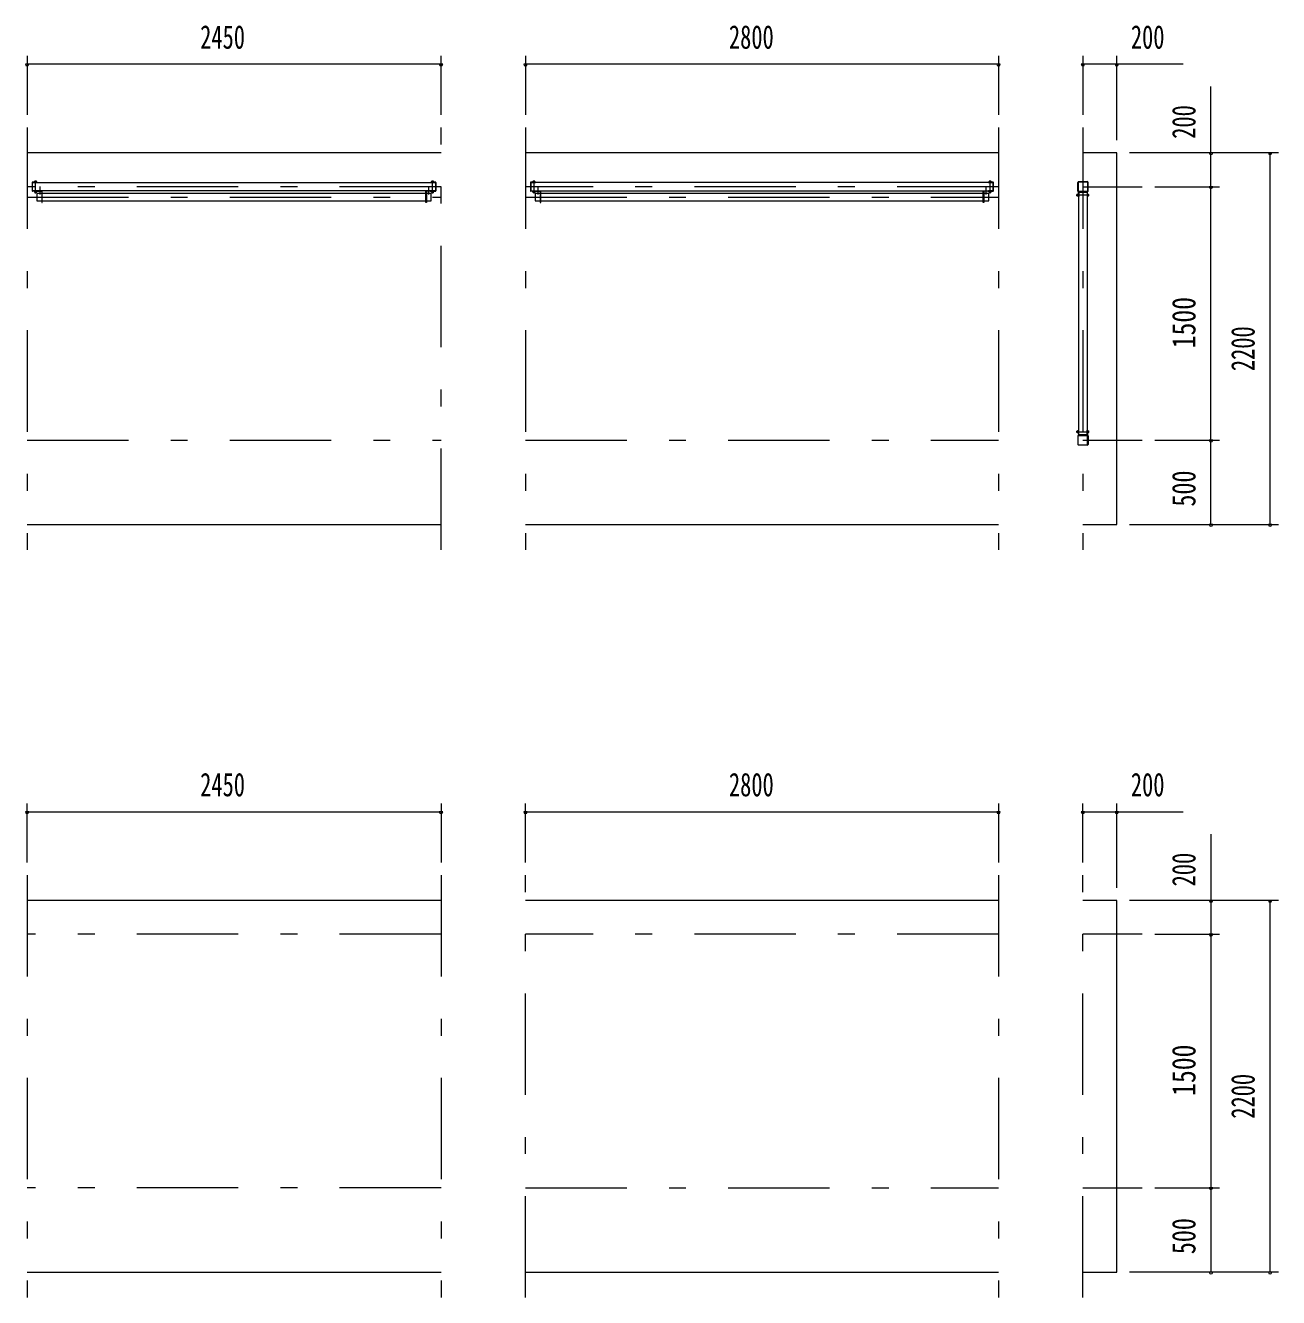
# Model space of a CAD drawing. Units: millimetres, scale not verified. Extents: x -22474 to 22484, y -10500 to 10500.
# Drawn here: x -15918 to -8500, y -7705 to -176 of the extents above; entities that cross this region are included whole.
import ezdxf
from ezdxf.enums import TextEntityAlignment as Align

# ---------------------------------------------------------------- set-up
doc = ezdxf.new("R2010")
doc.units = ezdxf.units.MM
doc.header["$LTSCALE"] = 50
doc.linetypes.add('USER3', pattern=[24, 12, -5, 2, -5])
for name, color, linetype, lineweight in [('0-2_1-0BOLD', 7, 'Continuous', 18), ('0-3_1-2CENTER', 3, 'USER3', 18), ('0-5_1-5DIM', 3, 'Continuous', 18)]:
    doc.layers.add(name, color=color, linetype=linetype, lineweight=lineweight)
doc.styles.add('ＭＳ ゴシック', font='')
doc.styles.get('ＭＳ ゴシック').set_extended_font_data('MS Gothic')

msp = doc.modelspace()

# ---------------------------------------------------------------- linework, layer by layer
at = {"layer": '0-2_1-0BOLD'}
for p, q in [((-13458.19, -930.32), (-15908.19, -930.32)), ((-10158.19, -930.32), (-12958.19, -930.32)), ((-15878.19, -1105.42), (-15878.19, -1155.23)), ((-15849.79, -1103.82), (-15876.59, -1103.82)), ((-15861.08, -1102.23), (-15861.08, -1098.73)), ((-15855.3, -1098.73), (-15855.3, -1102.23)), ((-15848.19, -1105.82), (-15848.19, -1105.43)), ((-13518.19, -1105.82), (-13518.19, -1105.43)), ((-13489.79, -1103.82), (-13516.59, -1103.82)), ((-13516.59, -1105.42), (-13489.79, -1105.42)), ((-13516.59, -1105.42), (-13516.59, -1105.82)), ((-13511.08, -1102.23), (-13511.08, -1098.73)), ((-13505.3, -1098.73), (-13505.3, -1102.23)), ((-13488.19, -1155.23), (-13488.19, -1105.42)), ((-12928.19, -1105.42), (-12928.19, -1155.23)), ((-12899.79, -1103.82), (-12926.59, -1103.82)), ((-12911.08, -1102.23), (-12911.08, -1098.73)), ((-12905.3, -1098.73), (-12905.3, -1102.23)), ((-12898.19, -1105.82), (-12898.19, -1105.43)), ((-10218.2, -1105.82), (-10218.2, -1105.43)), ((-10189.79, -1103.82), (-10216.6, -1103.82)), ((-10216.6, -1105.42), (-10189.79, -1105.42)), ((-10216.6, -1105.42), (-10216.6, -1105.82)), ((-10211.08, -1102.23), (-10211.08, -1098.73)), ((-10205.31, -1098.73), (-10205.31, -1102.23)), ((-10188.19, -1155.23), (-10188.19, -1105.42)), ((-9688.19, -1155.72), (-9688.19, -1104.92)), ((-9685.89, -1104.92), (-9685.89, -1155.73)), ((-9632.79, -1102.62), (-9683.59, -1102.62)), ((-9683.58, -1100.32), (-9632.78, -1100.32)), ((-9630.49, -1104.92), (-9630.49, -1155.73)), ((-9628.18, -1155.73), (-9628.18, -1104.92)), ((-15849.79, -1156.82), (-15876.59, -1156.82)), ((-15861.08, -1162.82), (-15861.08, -1158.33)), ((-15859.69, -1156.83), (-15858.19, -1158.33)), ((-15856.69, -1158.33), (-15858.19, -1156.83)), ((-15855.3, -1158.33), (-15855.3, -1162.82)), ((-15855.19, -1163.33), (-15855.19, -1166.23)), ((-15852.09, -1156.83), (-15852.09, -1158.33)), ((-15848.19, -1154.82), (-15848.19, -1155.23)), ((-13548.19, -1171.43), (-15818.19, -1171.43)), ((-13518.19, -1154.82), (-13518.19, -1155.23)), ((-13516.59, -1156.82), (-13489.79, -1156.82)), ((-13511.19, -1166.23), (-13511.19, -1163.33)), ((-13511.08, -1162.82), (-13511.08, -1158.33)), ((-13509.69, -1158.33), (-13508.19, -1156.83)), ((-13506.69, -1156.83), (-13508.19, -1158.33)), ((-13505.3, -1158.33), (-13505.3, -1162.82)), ((-12899.79, -1156.82), (-12926.59, -1156.82)), ((-12914.29, -1158.33), (-12914.29, -1156.83)), ((-12905.19, -1166.23), (-12911.19, -1166.23)), ((-12911.08, -1162.82), (-12911.08, -1158.33)), ((-12908.19, -1158.33), (-12909.69, -1156.83)), ((-12908.19, -1156.83), (-12906.69, -1158.33)), ((-12905.3, -1158.33), (-12905.3, -1162.82)), ((-12905.19, -1163.33), (-12905.19, -1166.23)), ((-12898.19, -1154.82), (-12898.19, -1155.23)), ((-10248.2, -1171.43), (-12868.19, -1171.43)), ((-10218.2, -1154.82), (-10218.2, -1155.23)), ((-10216.6, -1156.82), (-10189.79, -1156.82)), ((-10211.2, -1166.23), (-10211.2, -1163.33)), ((-10211.08, -1162.82), (-10211.08, -1158.33)), ((-10209.69, -1158.33), (-10208.2, -1156.83)), ((-10206.7, -1156.83), (-10208.2, -1158.33)), ((-10205.31, -1158.33), (-10205.31, -1162.82)), ((-9694.09, -1183.33), (-9691.19, -1183.33)), ((-9686.19, -1177.44), (-9690.69, -1177.44)), ((-9690.69, -1183.21), (-9686.19, -1183.21)), ((-9684.69, -1178.83), (-9686.19, -1180.33)), ((-9686.19, -1181.83), (-9684.69, -1180.33)), ((-9684.69, -1188.73), (-9684.69, -1161.93)), ((-9632.79, -1158.03), (-9683.59, -1158.03)), ((-9683.58, -1160.33), (-9632.78, -1160.33)), ((-9682.69, -1190.33), (-9683.09, -1190.33)), ((-9633.69, -1190.33), (-9633.29, -1190.33)), ((-9631.69, -1188.73), (-9631.69, -1161.93)), ((-9630.09, -1186.58), (-9631.69, -1186.58)), ((-9630.09, -1177.44), (-9626.6, -1177.44)), ((-9626.6, -1183.21), (-9630.09, -1183.21)), ((-15818.19, -1214.12), (-13548.19, -1214.12)), ((-12868.19, -1214.12), (-10248.2, -1214.12)), ((-9691.19, -2577.32), (-9694.09, -2577.32)), ((-9694.09, -2583.32), (-9694.09, -2577.32)), ((-9686.19, -2577.44), (-9690.69, -2577.44)), ((-9690.69, -2583.21), (-9686.19, -2583.21)), ((-9688.19, -2604.92), (-9688.19, -2655.73)), ((-9684.69, -2580.32), (-9686.19, -2578.82)), ((-9686.19, -2580.32), (-9684.69, -2581.82)), ((-9684.69, -2586.42), (-9686.19, -2586.42)), ((-9685.89, -2655.73), (-9685.89, -2604.92)), ((-9684.69, -2571.92), (-9684.69, -2598.72)), ((-9683.59, -2602.62), (-9632.79, -2602.62)), ((-9632.78, -2600.32), (-9683.58, -2600.32)), ((-9682.69, -2570.32), (-9683.09, -2570.32)), ((-9633.69, -2570.32), (-9633.29, -2570.32)), ((-9631.69, -2571.92), (-9631.69, -2598.72)), ((-9630.49, -2655.73), (-9630.49, -2604.92)), ((-9626.6, -2577.44), (-9630.09, -2577.44)), ((-9630.09, -2583.21), (-9626.6, -2583.21)), ((-9628.18, -2604.92), (-9628.18, -2655.73)), ((-9683.59, -2658.03), (-9632.79, -2658.03)), ((-9632.78, -2660.33), (-9683.58, -2660.33)), ((-15908.19, -3130.32), (-13458.19, -3130.32)), ((-12958.19, -3130.32), (-10158.19, -3130.32)), ((-9658.19, -3130.32), (-9458.19, -3130.32)), ((-13458.19, -5355.33), (-15908.19, -5355.33)), ((-10158.19, -5355.33), (-12958.19, -5355.33)), ((-15908.19, -7555.32), (-13458.19, -7555.32)), ((-12958.19, -7555.32), (-10158.19, -7555.32)), ((-9658.19, -7555.32), (-9458.19, -7555.32))]:
    msp.add_line(p, q, dxfattribs=at)
for points in [[(-9458.19, -3130.32), (-9458.19, -930.32), (-9658.19, -930.32)], [(-15876.59, -1155.23), (-15876.59, -1105.42), (-15849.79, -1105.42), (-15849.79, -1105.82)], [(-15864.44, -1103.83), (-15864.44, -1102.23), (-15851.94, -1102.23), (-15851.94, -1103.83)], [(-15852.41, -1102.23), (-15852.41, -1098.73), (-15853.29, -1098.23), (-15863.09, -1098.23), (-15863.96, -1098.73), (-15863.96, -1102.23)], [(-13489.79, -1105.42), (-13489.79, -1155.23), (-13516.59, -1155.23), (-13516.59, -1154.82)], [(-13514.44, -1103.83), (-13514.44, -1102.23), (-13501.94, -1102.23), (-13501.94, -1103.83)], [(-13502.42, -1102.23), (-13502.42, -1098.73), (-13503.29, -1098.23), (-13513.09, -1098.23), (-13513.97, -1098.73), (-13513.97, -1102.23)], [(-12926.59, -1155.23), (-12926.59, -1105.42), (-12899.79, -1105.42), (-12899.79, -1105.82)], [(-12914.44, -1103.83), (-12914.44, -1102.23), (-12901.94, -1102.23), (-12901.94, -1103.83)], [(-12902.42, -1102.23), (-12902.42, -1098.73), (-12903.29, -1098.23), (-12913.09, -1098.23), (-12913.97, -1098.73), (-12913.97, -1102.23)], [(-10189.79, -1105.42), (-10189.79, -1155.23), (-10216.6, -1155.23), (-10216.6, -1154.82)], [(-10214.45, -1103.83), (-10214.45, -1102.23), (-10201.94, -1102.23), (-10201.94, -1103.83)], [(-10202.42, -1102.23), (-10202.42, -1098.73), (-10203.3, -1098.23), (-10213.09, -1098.23), (-10213.97, -1098.73), (-10213.97, -1102.23)], [(-15876.59, -1155.23), (-15849.79, -1155.23), (-15849.79, -1154.82)], [(-15852.09, -1158.33), (-15864.29, -1158.33), (-15864.29, -1156.83)], [(-15863.96, -1158.33), (-15863.96, -1162.82), (-15863.09, -1163.33), (-15853.29, -1163.33), (-15852.41, -1162.82), (-15852.41, -1158.33)], [(-15855.19, -1166.23), (-15861.19, -1166.23), (-15861.19, -1163.33)], [(-15855.19, -1166.23), (-15856.19, -1167.23), (-15860.19, -1167.23), (-15861.19, -1166.23)], [(-15821.39, -1171.43), (-15850.24, -1171.43), (-15850.24, -1214.12), (-15821.39, -1214.12)], [(-15844.99, -1156.82), (-15821.39, -1156.82), (-15821.39, -1224.63), (-15818.19, -1224.63), (-15818.19, -1156.82)], [(-13521.39, -1156.82), (-13544.99, -1156.82), (-13544.99, -1224.63), (-13548.19, -1224.63), (-13548.19, -1156.82)], [(-13544.99, -1214.12), (-13516.14, -1214.12), (-13516.14, -1171.43), (-13544.99, -1171.43)], [(-13502.09, -1156.83), (-13502.09, -1158.33), (-13514.29, -1158.33), (-13514.29, -1156.83)], [(-13513.97, -1158.33), (-13513.97, -1162.82), (-13513.09, -1163.33), (-13503.29, -1163.33), (-13502.42, -1162.82), (-13502.42, -1158.33)], [(-13505.19, -1163.33), (-13505.19, -1166.23), (-13506.19, -1167.23), (-13510.19, -1167.23), (-13511.19, -1166.23), (-13505.19, -1166.23)], [(-12926.59, -1155.23), (-12899.79, -1155.23), (-12899.79, -1154.82)], [(-12914.29, -1158.33), (-12902.09, -1158.33), (-12902.09, -1156.83)], [(-12902.42, -1158.33), (-12902.42, -1162.82), (-12903.29, -1163.33), (-12913.09, -1163.33), (-12913.97, -1162.82), (-12913.97, -1158.33)], [(-12905.19, -1166.23), (-12906.19, -1167.23), (-12910.19, -1167.23), (-12911.19, -1166.23), (-12911.19, -1163.33)], [(-12871.39, -1171.43), (-12900.24, -1171.43), (-12900.24, -1214.12), (-12871.39, -1214.12)], [(-12894.99, -1156.82), (-12871.39, -1156.82), (-12871.39, -1224.63), (-12868.19, -1224.63), (-12868.19, -1156.82)], [(-10221.4, -1156.82), (-10244.99, -1156.82), (-10244.99, -1224.63), (-10248.2, -1224.63), (-10248.2, -1156.82)], [(-10245, -1214.12), (-10216.15, -1214.12), (-10216.15, -1171.43), (-10245, -1171.43)], [(-10202.1, -1156.83), (-10202.1, -1158.33), (-10214.29, -1158.33), (-10214.29, -1156.83)], [(-10213.97, -1158.33), (-10213.97, -1162.82), (-10213.09, -1163.33), (-10203.3, -1163.33), (-10202.42, -1162.82), (-10202.42, -1158.33)], [(-10205.19, -1163.33), (-10205.19, -1166.23), (-10206.19, -1167.23), (-10210.2, -1167.23), (-10211.19, -1166.23), (-10205.19, -1166.23)], [(-9691.19, -1177.33), (-9694.09, -1177.33), (-9695.09, -1178.33), (-9695.09, -1182.33), (-9694.09, -1183.33), (-9694.09, -1177.33)], [(-9686.19, -1186.1), (-9690.69, -1186.1), (-9691.19, -1185.23), (-9691.19, -1175.43), (-9690.69, -1174.55), (-9686.19, -1174.55)], [(-9684.69, -1174.23), (-9686.19, -1174.23), (-9686.19, -1186.43), (-9684.69, -1186.43)], [(-9633.29, -1161.93), (-9683.09, -1161.93), (-9683.09, -1188.73), (-9682.69, -1188.73)], [(-9633.29, -1161.93), (-9633.29, -1188.73), (-9633.69, -1188.73)], [(-9630.09, -1186.58), (-9630.09, -1174.08), (-9631.69, -1174.08)], [(-9630.09, -1174.55), (-9626.6, -1174.55), (-9626.09, -1175.43)], [(-9626.09, -1175.43), (-9626.09, -1185.23), (-9626.6, -1186.1), (-9630.09, -1186.1)], [(-9694.09, -2577.32), (-9695.09, -2578.32), (-9695.09, -2582.32), (-9694.09, -2583.32), (-9691.19, -2583.32)], [(-9686.19, -2574.55), (-9690.69, -2574.55), (-9691.19, -2575.42), (-9691.19, -2585.22), (-9690.69, -2586.1), (-9686.19, -2586.1)], [(-9686.19, -2586.42), (-9686.19, -2574.22), (-9684.69, -2574.22)], [(-9683.09, -2598.72), (-9633.29, -2598.72), (-9633.29, -2571.92), (-9633.69, -2571.92)], [(-9683.09, -2598.72), (-9683.09, -2571.92), (-9682.69, -2571.92)], [(-9631.69, -2586.57), (-9630.09, -2586.57), (-9630.09, -2574.07), (-9631.69, -2574.07)], [(-9630.09, -2574.55), (-9626.6, -2574.55), (-9626.09, -2575.42), (-9626.09, -2585.22), (-9626.6, -2586.1), (-9630.09, -2586.1)], [(-9458.19, -7555.32), (-9458.19, -5355.33), (-9658.19, -5355.33)]]:
    msp.add_lwpolyline(points, dxfattribs=at)
for points in [[(-13490.19, -1154.82), (-15876.19, -1154.82), (-15876.19, -1105.82), (-13490.19, -1105.82)], [(-10190.19, -1154.82), (-10190.19, -1105.82), (-12926.19, -1105.82), (-12926.19, -1154.82)], [(-9682.69, -1162.33), (-9633.69, -1162.33), (-9633.69, -2598.32), (-9682.69, -2598.32)]]:
    msp.add_lwpolyline(points, close=True, dxfattribs=at)
for centre, radius, start, end in [((-15876.59, -1105.42), 1.6, 90, 180), ((-15862.52, -1100.54), 2.32, 51.45377, 90), ((-15858.19, -1106.74), 8.51, 70.16867, 109.82912), ((-15853.86, -1100.54), 2.32, 90, 128.53143), ((-15849.79, -1105.43), 1.6, 0, 90), ((-13516.59, -1105.43), 1.6, 90, 180), ((-13512.52, -1100.54), 2.32, 51.46857, 90), ((-13508.19, -1106.74), 8.51, 70.17088, 109.83133), ((-13503.86, -1100.54), 2.32, 90, 128.54623), ((-13489.79, -1105.42), 1.6, 0, 90), ((-12926.59, -1105.42), 1.6, 90, 180), ((-12912.52, -1100.54), 2.32, 51.45377, 90), ((-12908.19, -1106.74), 8.51, 70.16867, 109.82912), ((-12903.86, -1100.54), 2.32, 90, 128.53143), ((-12899.79, -1105.43), 1.6, 0, 90), ((-10216.6, -1105.43), 1.6, 90, 180), ((-10212.53, -1100.54), 2.32, 51.46857, 90), ((-10208.2, -1106.74), 8.51, 70.17088, 109.83133), ((-10203.86, -1100.54), 2.32, 90, 128.54623), ((-10189.79, -1105.42), 1.6, 0, 90), ((-9683.58, -1104.92), 4.6, 90, 180), ((-9683.59, -1104.92), 2.3, 90, 180), ((-9632.79, -1104.92), 2.3, 0, 90), ((-9632.78, -1104.92), 4.6, 0, 90), ((-15876.59, -1155.23), 1.6, 180, 270), ((-15862.52, -1161.01), 2.32, 270, 308.54623), ((-15858.19, -1154.82), 8.51, 250.17088, 289.83133), ((-15853.86, -1161.01), 2.32, 231.46857, 270), ((-15849.79, -1155.23), 1.6, 270, 0), ((-15844.99, -1153.62), 3.2, 202.02827, 270), ((-15821.39, -1156.82), 3.2, 0, 38.68428), ((-13544.99, -1156.82), 3.2, 141.31572, 180), ((-13521.39, -1153.62), 3.2, 270, 337.97173), ((-13516.59, -1155.23), 1.6, 180, 270), ((-13512.52, -1161.01), 2.32, 270, 308.53143), ((-13508.19, -1154.82), 8.51, 250.16867, 289.82912), ((-13503.86, -1161.01), 2.32, 231.45377, 270), ((-13489.79, -1155.23), 1.6, 270, 0), ((-12926.59, -1155.23), 1.6, 180, 270), ((-12912.52, -1161.01), 2.32, 270, 308.54623), ((-12908.19, -1154.82), 8.51, 250.17088, 289.83133), ((-12903.86, -1161.01), 2.32, 231.46857, 270), ((-12899.79, -1155.23), 1.6, 270, 0), ((-12894.99, -1153.62), 3.2, 202.02827, 270), ((-12871.39, -1156.82), 3.2, 0, 38.68428), ((-10245, -1156.82), 3.2, 141.31572, 180), ((-10221.4, -1153.62), 3.2, 270, 337.97173), ((-10216.6, -1155.23), 1.6, 180, 270), ((-10212.53, -1161.01), 2.32, 270, 308.53143), ((-10208.2, -1154.82), 8.51, 250.16867, 289.82912), ((-10203.86, -1161.01), 2.32, 231.45377, 270), ((-10189.79, -1155.23), 1.6, 270, 0), ((-9688.88, -1176), 2.32, 180, 218.54623), ((-9682.68, -1180.33), 8.51, 160.17088, 199.83133), ((-9688.87, -1184.66), 2.32, 141.46857, 180), ((-9683.58, -1155.73), 4.6, 180, 270), ((-9683.59, -1155.73), 2.3, 180, 270), ((-9683.09, -1161.93), 1.6, 90, 180), ((-9683.09, -1188.73), 1.6, 180, 270), ((-9633.29, -1161.93), 1.6, 0, 90), ((-9633.29, -1188.73), 1.6, 270, 0), ((-9632.79, -1155.73), 2.3, 270, 0), ((-9632.78, -1155.73), 4.6, 270, 0), ((-9628.41, -1176), 2.32, 321.45377, 0), ((-9628.41, -1184.66), 2.32, 0, 38.53143), ((-9634.6, -1180.33), 8.51, 340.16867, 19.82912), ((-9688.88, -2584.65), 2.32, 141.45377, 180), ((-9688.87, -2575.99), 2.32, 180, 218.53143), ((-9682.68, -2580.32), 8.51, 160.16867, 199.82912), ((-9683.58, -2604.92), 4.6, 90, 180), ((-9683.59, -2604.92), 2.3, 90, 180), ((-9683.09, -2571.92), 1.6, 90, 180), ((-9683.09, -2598.72), 1.6, 180, 270), ((-9633.29, -2571.92), 1.6, 0, 90), ((-9633.29, -2598.72), 1.6, 270, 0), ((-9632.79, -2604.92), 2.3, 0, 90), ((-9632.78, -2604.92), 4.6, 0, 90), ((-9628.41, -2575.99), 2.32, 321.46857, 360), ((-9628.41, -2584.65), 2.32, 0, 38.54623), ((-9634.6, -2580.32), 8.51, 340.17088, 19.83133), ((-9683.58, -2655.73), 4.6, 180, 270), ((-9683.59, -2655.73), 2.3, 180, 270), ((-9632.79, -2655.73), 2.3, 270, 0), ((-9632.78, -2655.73), 4.6, 270, 0)]:
    msp.add_arc(centre, radius, start, end, dxfattribs=at)
at = {"layer": '0-3_1-2CENTER'}
for p, q in [((-15908.19, -780.33), (-15908.19, -3280.32)), ((-13458.19, -3280.32), (-13458.19, -780.33)), ((-12958.19, -780.33), (-12958.19, -3280.32)), ((-10158.19, -780.33), (-10158.19, -3280.32)), ((-9658.19, -780.33), (-9658.19, -3280.32)), ((-15858.19, -1171.39), (-15858.19, -1094.55)), ((-13508.19, -1171.39), (-13508.19, -1094.55)), ((-12908.19, -1094.55), (-12908.19, -1171.39)), ((-10208.2, -1171.39), (-10208.2, -1094.55)), ((-13458.19, -1130.32), (-15908.19, -1130.32)), ((-15908.19, -1192.78), (-13458.19, -1192.78)), ((-15833.19, -1129.62), (-15833.19, -1176.42)), ((-13533.19, -1129.62), (-13533.19, -1176.42)), ((-10158.19, -1130.32), (-12958.19, -1130.32)), ((-12958.19, -1192.78), (-10158.19, -1192.78)), ((-12883.19, -1176.42), (-12883.19, -1129.62)), ((-10233.2, -1129.62), (-10233.2, -1176.42)), ((-9622.41, -1180.33), (-9699.26, -1180.33)), ((-9658.19, -1130.32), (-9308.19, -1130.32)), ((-15908.19, -2630.32), (-13458.19, -2630.32)), ((-12958.19, -2630.32), (-10158.19, -2630.32)), ((-9699.26, -2580.32), (-9622.41, -2580.32)), ((-9658.19, -2630.32), (-9308.19, -2630.32)), ((-15908.19, -5205.33), (-15908.19, -7705.32)), ((-13458.19, -5205.33), (-13458.19, -7705.32)), ((-12958.19, -7705.32), (-12958.19, -5205.33)), ((-10158.19, -5205.33), (-10158.19, -7705.32)), ((-9658.19, -7705.32), (-9658.19, -5205.33)), ((-13458.19, -5555.33), (-15908.19, -5555.33)), ((-10158.19, -5555.33), (-12958.19, -5555.33)), ((-9308.19, -5555.33), (-9658.19, -5555.33)), ((-13458.19, -7055.32), (-15908.19, -7055.32)), ((-12958.19, -7055.32), (-10158.19, -7055.32)), ((-9658.19, -7055.32), (-9308.19, -7055.32))]:
    msp.add_line(p, q, dxfattribs=at)
at = {"layer": '0-5_1-5DIM'}
for p, q in [((-15908.19, -355.33), (-15908.19, -705.32)), ((-13458.19, -705.32), (-13458.19, -355.33)), ((-12958.19, -355.33), (-12958.19, -705.32)), ((-10158.19, -355.33), (-10158.19, -705.32)), ((-9658.19, -355.33), (-9658.19, -705.32)), ((-9458.19, -855.32), (-9458.19, -355.33)), ((-15898.19, -405.33), (-15918.19, -405.33)), ((-13458.19, -405.33), (-15908.19, -405.33)), ((-13448.19, -405.33), (-13468.19, -405.33)), ((-12948.19, -405.33), (-12968.19, -405.33)), ((-10158.19, -405.33), (-12958.19, -405.33)), ((-10148.19, -405.33), (-10168.19, -405.33)), ((-9648.19, -405.33), (-9668.19, -405.33)), ((-9065.69, -405.33), (-9658.19, -405.33)), ((-9448.19, -405.33), (-9468.19, -405.33)), ((-8900.2, -3130.32), (-8900.2, -537.82)), ((-8500.2, -930.32), (-9383.19, -930.32)), ((-8890.2, -930.32), (-8910.2, -930.32)), ((-8540.2, -930.32), (-8560.2, -930.32)), ((-8550.2, -3130.32), (-8550.2, -930.32)), ((-9233.19, -1130.32), (-8850.2, -1130.32)), ((-8890.2, -1130.32), (-8910.2, -1130.32)), ((-9233.19, -2630.32), (-8850.2, -2630.32)), ((-8890.2, -2630.32), (-8910.2, -2630.32)), ((-9383.19, -3130.32), (-8500.2, -3130.32)), ((-8890.2, -3130.32), (-8910.2, -3130.32)), ((-8540.2, -3130.32), (-8560.2, -3130.32)), ((-15908.19, -5130.33), (-15908.19, -4780.33)), ((-13458.19, -4780.33), (-13458.19, -5130.33)), ((-12958.19, -5130.33), (-12958.19, -4780.33)), ((-10158.19, -4780.33), (-10158.19, -5130.33)), ((-9658.19, -5130.33), (-9658.19, -4780.33)), ((-9458.19, -5280.33), (-9458.19, -4780.33)), ((-15898.19, -4830.33), (-15918.19, -4830.33)), ((-15908.19, -4830.33), (-13458.19, -4830.33)), ((-13448.19, -4830.33), (-13468.19, -4830.33)), ((-12948.19, -4830.33), (-12968.19, -4830.33)), ((-12958.19, -4830.33), (-10158.19, -4830.33)), ((-10148.19, -4830.33), (-10168.19, -4830.33)), ((-9648.19, -4830.33), (-9668.19, -4830.33)), ((-9658.19, -4830.33), (-9065.69, -4830.33)), ((-9448.19, -4830.33), (-9468.19, -4830.33)), ((-8900.2, -4962.82), (-8900.2, -7555.32)), ((-8500.2, -5355.32), (-9383.19, -5355.32)), ((-8890.2, -5355.33), (-8910.2, -5355.33)), ((-8540.2, -5355.33), (-8560.2, -5355.33)), ((-8550.2, -7555.32), (-8550.2, -5355.32)), ((-9233.19, -5555.33), (-8850.2, -5555.33)), ((-8890.2, -5555.33), (-8910.2, -5555.33)), ((-9233.19, -7055.32), (-8850.2, -7055.32)), ((-8890.2, -7055.32), (-8910.2, -7055.32)), ((-8500.2, -7555.32), (-9383.19, -7555.32)), ((-8890.2, -7555.32), (-8910.2, -7555.32)), ((-8540.2, -7555.32), (-8560.2, -7555.32))]:
    msp.add_line(p, q, dxfattribs=at)
for centre in [(-15908.19, -405.33), (-13458.19, -405.33), (-12958.19, -405.33), (-10158.19, -405.33), (-9658.19, -405.33), (-9458.19, -405.33), (-8900.2, -930.32), (-8550.2, -930.32), (-8900.2, -1130.32), (-8900.2, -2630.32), (-8900.2, -3130.32), (-8550.2, -3130.32), (-15908.19, -4830.33), (-13458.19, -4830.33), (-12958.19, -4830.33), (-10158.19, -4830.33), (-9658.19, -4830.33), (-9458.19, -4830.33), (-8900.2, -5355.33), (-8550.2, -5355.33), (-8900.2, -5555.33), (-8900.2, -7055.32), (-8900.2, -7555.32), (-8550.2, -7555.32)]:
    msp.add_arc(centre, 10, 180, 0, dxfattribs=at)

# ---------------------------------------------------------------- texts
at = {"layer": '0-5_1-5DIM', "color": 7, "style": 'ＭＳ ゴシック', "width": 0.7}
for s, p in [('2450', (-14883.9, -355.33)), ('2800', (-11753.83, -355.33)), ('200', (-9374.59, -355.33)), ('2450', (-14883.9, -4780.33)), ('2800', (-11753.83, -4780.33)), ('200', (-9374.59, -4780.33))]:
    msp.add_text(s, height=139.3, dxfattribs=at).set_placement(p, align=Align.BOTTOM_LEFT)
at = {"layer": '0-5_1-5DIM', "color": 7, "style": 'ＭＳ ゴシック'}
for s, width, p in [('200', 0.7, (-8950.2, -846.72)), ('1500', 0.8, (-8950.2, -2086.35)), ('2200', 0.7, (-8600.2, -2221.84)), ('500', 0.75, (-8950.2, -3023.51)), ('200', 0.7, (-8950.2, -5271.72)), ('1500', 0.8, (-8950.2, -6511.35)), ('2200', 0.7, (-8600.2, -6646.85)), ('500', 0.75, (-8950.2, -7448.52))]:
    msp.add_text(s, height=139.3, rotation=90, dxfattribs=dict(at, width=width)).set_placement(p, align=Align.BOTTOM_LEFT)

doc.saveas('drawing.dxf')
